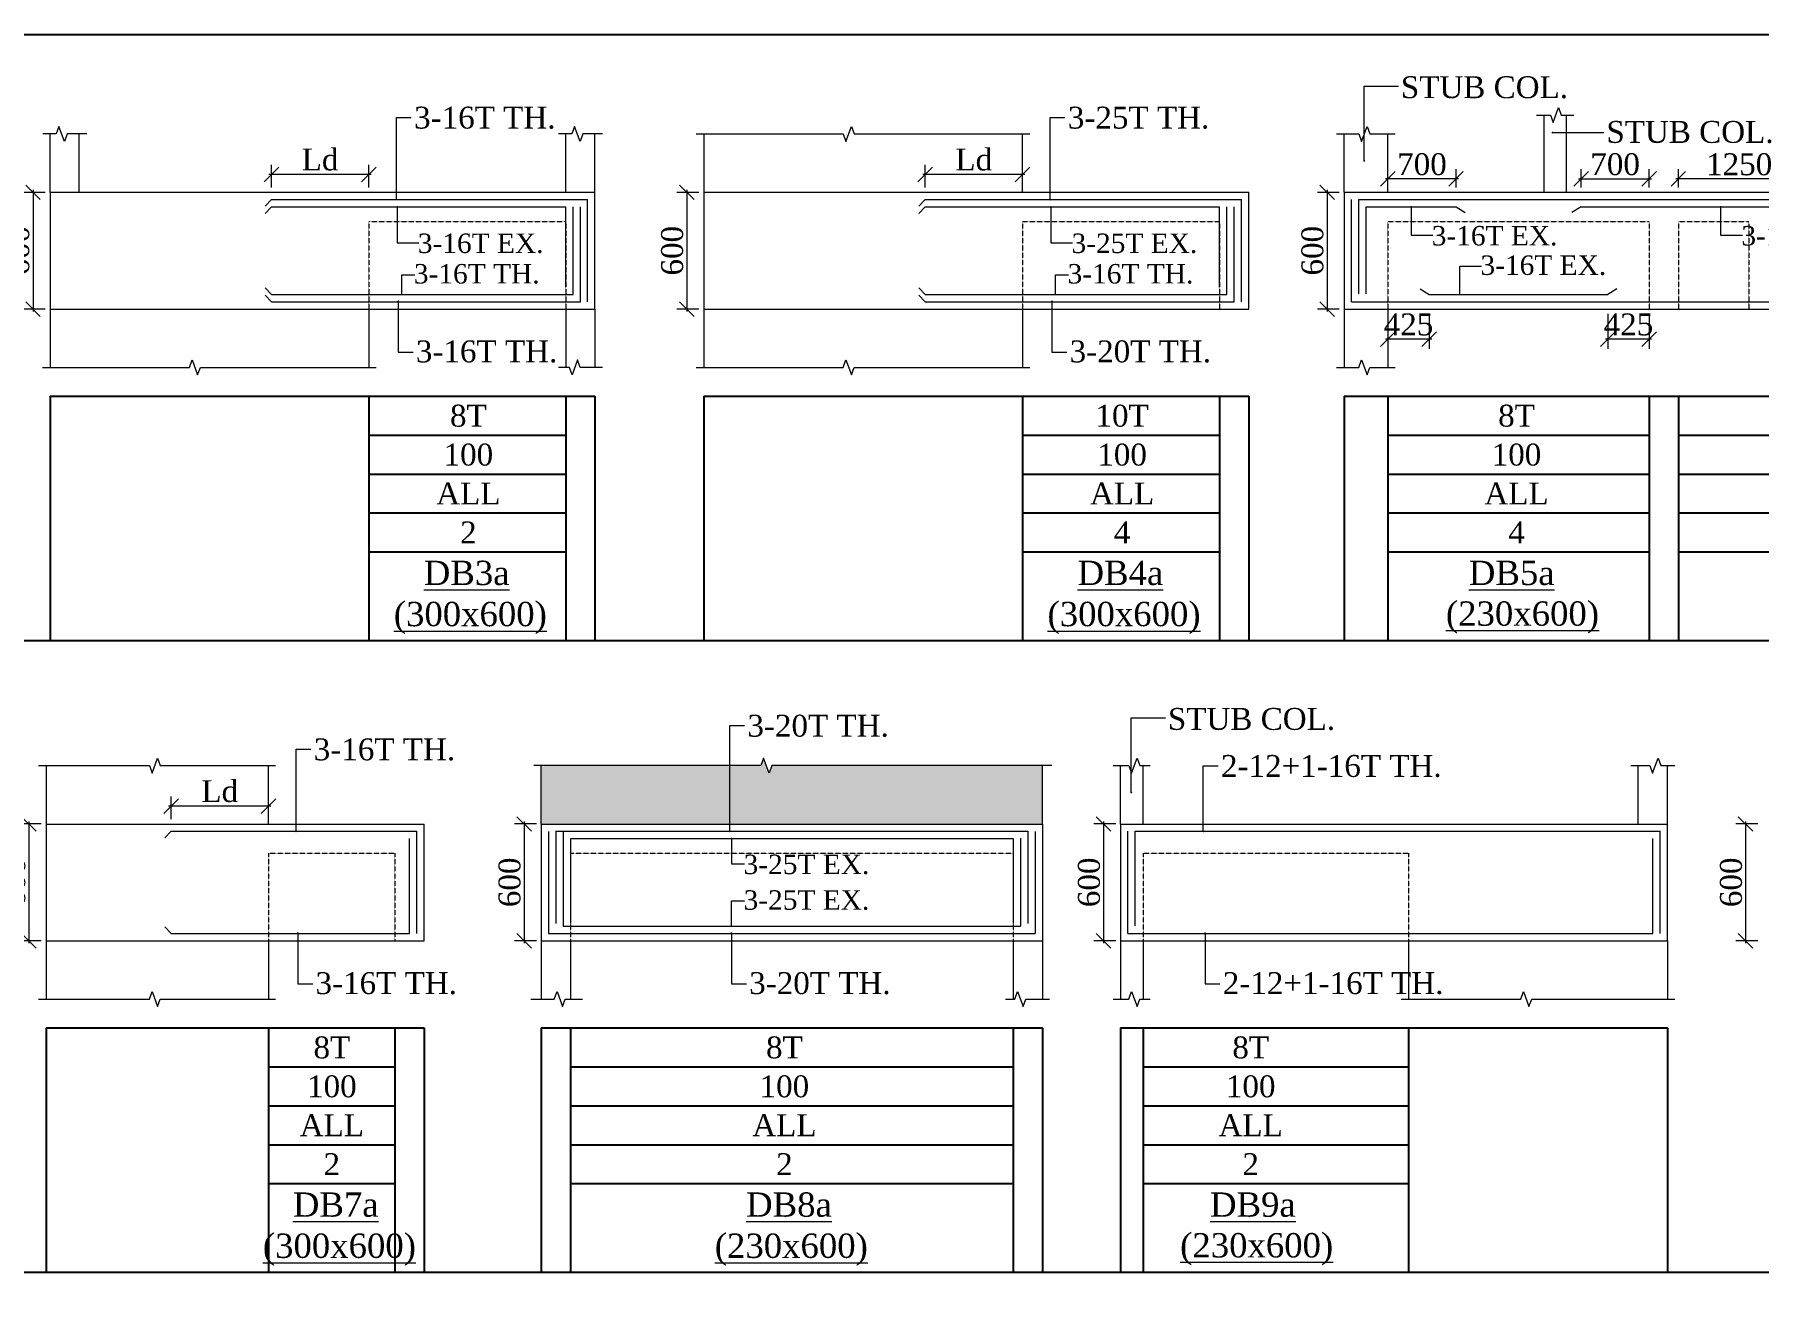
# Model space of a CAD drawing. Header units: millimetres. Extents: x 9787089 to 10042845, y -7706546 to -7623003.
# Drawn here: x 9929814 to 9947532, y -7672271 to -7659318 of the extents above; entities that cross this region are included whole.
import ezdxf
from ezdxf.enums import TextEntityAlignment as Align

# ---------------------------------------------------------------- set-up
doc = ezdxf.new("R2010")
doc.units = ezdxf.units.MM
doc.header["$LTSCALE"] = 10
doc.header["$PDMODE"] = 3
doc.linetypes.add('HIDDEN', pattern=[0.375, 0.25, -0.125])
doc.layers.add('S-COLUMN & WALL', color=7, linetype='Continuous', lineweight=18, true_color=0xfa321e)
for name, color, linetype, lineweight in [('S-CUT OUT LINE', 9, 'Continuous', 0), ('S-DIM L.S.', 7, 'Continuous', 0), ('S-HATCH', 8, 'Continuous', 0), ('S-L.S.SECTION', 5, 'Continuous', 0), ('S-L.S.SLAB LINE', 252, 'HIDDEN', 0), ('S-L.S.STEEL', 1, 'Continuous', 9), ('S-SECTION MARK', 7, 'Continuous', 0), ('S-TEXT', 7, 'Continuous', 0), ('S-TEXT L.S. BEAM NO.', 30, 'Continuous', 0), ('S-TEXT. L.S.', 7, 'Continuous', 0)]:
    doc.layers.add(name, color=color, linetype=linetype, lineweight=lineweight)
doc.layers.add('S-SHEET', color=250, linetype='Continuous')
doc.styles.add('135', font='arial.ttf', dxfattribs={"width": 0.8, "height": 135})
doc.styles.get("Standard").update_dxf_attribs({"font": 'arial.ttf'})
doc.styles.add('TEXT', font='times.ttf')
doc.dimstyles.new('75', dxfattribs={"dimtxt": 135, "dimasz": 90, "dimexe": 0.1, "dimexo": 0.03, "dimgap": 0.09, "dimtad": 1, "dimdec": 0, "dimzin": 0, "dimdsep": 46, "dimtxsty": '135', "dimblk": 'ARCHTICK', "dimcen": 0.09, "dimclrd": 256, "dimclre": 256, "dimclrt": 256, "dimadec": 0, "dimazin": 0, "dimtfac": 1, "dimtdec": 0, "dimtofl": 0, "dimtmove": 1, "dimatfit": 3, "dimldrblk": 'DOTSMALL', "dimfxl": 1, "dimtolj": 1, "dimtzin": 0, "dimlwd": -1, "dimlwe": -1, "dimarcsym": 0})
doc.dimstyles.new('SETU_1', dxfattribs={"dimtxt": 200, "dimasz": 150, "dimexe": 100, "dimexo": 50, "dimgap": 35, "dimtad": 1, "dimdec": 0, "dimzin": 0, "dimdsep": 46, "dimtxsty": 'Standard', "dimblk": 'OBLIQUE', "dimcen": 150, "dimdle": 25, "dimclrd": 256, "dimclre": 7, "dimclrt": 256, "dimadec": 0, "dimazin": 0, "dimtfac": 1, "dimtdec": 0, "dimtofl": 0, "dimtmove": 1, "dimatfit": 3, "dimfxl": 1, "dimtolj": 1, "dimtzin": 0, "dimlwd": -1, "dimlwe": 5, "dimarcsym": 1})

# ---------------------------------------------------------------- blocks, each defined once
blk = doc.blocks.new('_ArchTick')
at = {"color": 0, "linetype": 'ByBlock', "const_width": 0.15}
blk.add_lwpolyline([(-0.5, -0.5), (0.5, 0.5)], dxfattribs=at)
blk = doc.blocks.new('_Oblique')
at = {"color": 0, "linetype": 'ByBlock', "lineweight": -2}
blk.add_line((-0.5, -0.5), (0.5, 0.5), dxfattribs=at)
blk = doc.blocks.new('*D18')
at = {"layer": 'Defpoints', "color": 0, "transparency": 16777216}
for p in [(9929974, -7660941), (9929799, -7662141), (9929974, -7662141)]:
    blk.add_point(p, dxfattribs=at)
at = {"layer": 'S-DIM L.S.', "color": 7, "lineweight": 5, "transparency": 16777216}
for p, q in [((9929924, -7660941), (9929699, -7660941)), ((9929924, -7662141), (9929699, -7662141))]:
    blk.add_line(p, q, dxfattribs=at)
at = {"layer": 'S-DIM L.S.', "transparency": 16777216}
blk.add_line((9929799, -7660916), (9929799, -7662166), dxfattribs=at)
at = {"layer": 'S-DIM L.S.', "transparency": 16777216, "xscale": 150, "yscale": 150, "zscale": 150}
for p, rotation in [((9929799, -7660941), 90), ((9929799, -7662141), 270)]:
    blk.add_blockref('_Oblique', p, dxfattribs=dict(at, rotation=rotation))
at = {"layer": 'S-DIM L.S.', "transparency": 16777216, "insert": (9929649, -7661541), "char_height": 225, "attachment_point": 5, "rotation": 90, "style": 'TEXT'}
blk.add_mtext('\\A1;600', dxfattribs=at)
blk = doc.blocks.new('*D19')
at = {"layer": 'Defpoints', "color": 0, "transparency": 16777216}
for p in [(9932249, -7660757), (9932249, -7660941), (9933249, -7660941)]:
    blk.add_point(p, dxfattribs=at)
at = {"layer": 'S-DIM L.S.', "transparency": 16777216}
blk.add_line((9933274, -7660757), (9932224, -7660757), dxfattribs=at)
at = {"layer": 'S-DIM L.S.', "color": 7, "lineweight": 5, "transparency": 16777216}
for p, q in [((9932249, -7660891), (9932249, -7660657)), ((9933249, -7660891), (9933249, -7660657))]:
    blk.add_line(p, q, dxfattribs=at)
at = {"layer": 'S-DIM L.S.', "transparency": 16777216, "xscale": 150, "yscale": 150, "zscale": 150, "rotation": 180}
blk.add_blockref('_Oblique', (9932249, -7660757), dxfattribs=at)
at = {"layer": 'S-DIM L.S.', "transparency": 16777216, "xscale": 150, "yscale": 150, "zscale": 150}
blk.add_blockref('_Oblique', (9933249, -7660757), dxfattribs=at)
at = {"layer": 'S-DIM L.S.', "transparency": 16777216, "insert": (9932749, -7660605), "char_height": 225, "attachment_point": 5, "style": 'TEXT'}
blk.add_mtext('\\A1;Ld', dxfattribs=at)
blk = doc.blocks.new('*D20')
at = {"layer": 'Defpoints', "color": 0, "transparency": 16777216}
for p in [(9936692, -7660941), (9936517, -7662141), (9936692, -7662141)]:
    blk.add_point(p, dxfattribs=at)
at = {"layer": 'S-DIM L.S.', "color": 7, "lineweight": 5, "transparency": 16777216}
for p, q in [((9936642, -7660941), (9936417, -7660941)), ((9936642, -7662141), (9936417, -7662141))]:
    blk.add_line(p, q, dxfattribs=at)
at = {"layer": 'S-DIM L.S.', "transparency": 16777216}
blk.add_line((9936517, -7660916), (9936517, -7662166), dxfattribs=at)
at = {"layer": 'S-DIM L.S.', "transparency": 16777216, "xscale": 150, "yscale": 150, "zscale": 150}
for p, rotation in [((9936517, -7660941), 90), ((9936517, -7662141), 270)]:
    blk.add_blockref('_Oblique', p, dxfattribs=dict(at, rotation=rotation))
at = {"layer": 'S-DIM L.S.', "transparency": 16777216, "insert": (9936368, -7661541), "char_height": 225, "attachment_point": 5, "rotation": 90, "style": 'TEXT'}
blk.add_mtext('\\A1;600', dxfattribs=at)
blk = doc.blocks.new('*D21')
at = {"layer": 'Defpoints', "color": 0, "transparency": 16777216}
for p in [(9938967, -7660757), (9938967, -7660941), (9939967, -7660941)]:
    blk.add_point(p, dxfattribs=at)
at = {"layer": 'S-DIM L.S.', "transparency": 16777216}
blk.add_line((9939992, -7660757), (9938942, -7660757), dxfattribs=at)
at = {"layer": 'S-DIM L.S.', "color": 7, "lineweight": 5, "transparency": 16777216}
for p, q in [((9938967, -7660891), (9938967, -7660657)), ((9939967, -7660891), (9939967, -7660657))]:
    blk.add_line(p, q, dxfattribs=at)
at = {"layer": 'S-DIM L.S.', "transparency": 16777216, "xscale": 150, "yscale": 150, "zscale": 150, "rotation": 180}
blk.add_blockref('_Oblique', (9938967, -7660757), dxfattribs=at)
at = {"layer": 'S-DIM L.S.', "transparency": 16777216, "xscale": 150, "yscale": 150, "zscale": 150}
blk.add_blockref('_Oblique', (9939967, -7660757), dxfattribs=at)
at = {"layer": 'S-DIM L.S.', "transparency": 16777216, "insert": (9939467, -7660605), "char_height": 225, "attachment_point": 5, "style": 'TEXT'}
blk.add_mtext('\\A1;Ld', dxfattribs=at)
blk = doc.blocks.new('*D22')
at = {"layer": 'Defpoints', "color": 0, "transparency": 16777216}
for p in [(9943273, -7660941), (9943098, -7662141), (9943273, -7662141)]:
    blk.add_point(p, dxfattribs=at)
at = {"layer": 'S-DIM L.S.', "color": 7, "lineweight": 5, "transparency": 16777216}
for p, q in [((9943223, -7660941), (9942998, -7660941)), ((9943223, -7662141), (9942998, -7662141))]:
    blk.add_line(p, q, dxfattribs=at)
at = {"layer": 'S-DIM L.S.', "transparency": 16777216}
blk.add_line((9943098, -7660916), (9943098, -7662166), dxfattribs=at)
at = {"layer": 'S-DIM L.S.', "transparency": 16777216, "xscale": 150, "yscale": 150, "zscale": 150}
for p, rotation in [((9943098, -7660941), 90), ((9943098, -7662141), 270)]:
    blk.add_blockref('_Oblique', p, dxfattribs=dict(at, rotation=rotation))
at = {"layer": 'S-DIM L.S.', "transparency": 16777216, "insert": (9942948, -7661541), "char_height": 225, "attachment_point": 5, "rotation": 90, "style": 'TEXT'}
blk.add_mtext('\\A1;600', dxfattribs=at)
blk = doc.blocks.new('*D24')
at = {"layer": 'Defpoints', "color": 0, "transparency": 16777216}
for p in [(9929933, -7667434), (9929757, -7668634), (9929933, -7668634)]:
    blk.add_point(p, dxfattribs=at)
at = {"layer": 'S-DIM L.S.', "color": 7, "lineweight": 5, "transparency": 16777216}
for p, q in [((9929883, -7667434), (9929657, -7667434)), ((9929883, -7668634), (9929657, -7668634))]:
    blk.add_line(p, q, dxfattribs=at)
at = {"layer": 'S-DIM L.S.', "transparency": 16777216}
blk.add_line((9929757, -7667409), (9929757, -7668659), dxfattribs=at)
at = {"layer": 'S-DIM L.S.', "transparency": 16777216, "xscale": 150, "yscale": 150, "zscale": 150}
for p, rotation in [((9929757, -7667434), 90), ((9929757, -7668634), 270)]:
    blk.add_blockref('_Oblique', p, dxfattribs=dict(at, rotation=rotation))
at = {"layer": 'S-DIM L.S.', "transparency": 16777216, "insert": (9929608, -7668034), "char_height": 225, "attachment_point": 5, "rotation": 90, "style": 'TEXT'}
blk.add_mtext('\\A1;600', dxfattribs=at)
blk = doc.blocks.new('*D25')
at = {"layer": 'Defpoints', "color": 0, "transparency": 16777216}
for p in [(9931218, -7667251), (9931218, -7667434), (9932218, -7667434)]:
    blk.add_point(p, dxfattribs=at)
at = {"layer": 'S-DIM L.S.', "color": 7, "lineweight": 5, "transparency": 16777216}
for p, q in [((9931218, -7667384), (9931218, -7667151)), ((9932218, -7667384), (9932218, -7667151))]:
    blk.add_line(p, q, dxfattribs=at)
at = {"layer": 'S-DIM L.S.', "transparency": 16777216}
blk.add_line((9932243, -7667251), (9931193, -7667251), dxfattribs=at)
at = {"layer": 'S-DIM L.S.', "transparency": 16777216, "xscale": 150, "yscale": 150, "zscale": 150, "rotation": 180}
blk.add_blockref('_Oblique', (9931218, -7667251), dxfattribs=at)
at = {"layer": 'S-DIM L.S.', "transparency": 16777216, "xscale": 150, "yscale": 150, "zscale": 150}
blk.add_blockref('_Oblique', (9932218, -7667251), dxfattribs=at)
at = {"layer": 'S-DIM L.S.', "transparency": 16777216, "insert": (9931718, -7667098), "char_height": 225, "attachment_point": 5, "style": 'TEXT'}
blk.add_mtext('\\A1;Ld', dxfattribs=at)
blk = doc.blocks.new('*D26')
at = {"layer": 'Defpoints', "color": 0, "transparency": 16777216}
for p in [(9935022, -7667434), (9934847, -7668634), (9935022, -7668634)]:
    blk.add_point(p, dxfattribs=at)
at = {"layer": 'S-DIM L.S.', "color": 7, "lineweight": 5, "transparency": 16777216}
for p, q in [((9934972, -7667434), (9934747, -7667434)), ((9934972, -7668634), (9934747, -7668634))]:
    blk.add_line(p, q, dxfattribs=at)
at = {"layer": 'S-DIM L.S.', "transparency": 16777216}
blk.add_line((9934847, -7667409), (9934847, -7668659), dxfattribs=at)
at = {"layer": 'S-DIM L.S.', "transparency": 16777216, "xscale": 150, "yscale": 150, "zscale": 150}
for p, rotation in [((9934847, -7667434), 90), ((9934847, -7668634), 270)]:
    blk.add_blockref('_Oblique', p, dxfattribs=dict(at, rotation=rotation))
at = {"layer": 'S-DIM L.S.', "transparency": 16777216, "insert": (9934697, -7668034), "char_height": 225, "attachment_point": 5, "rotation": 90, "style": 'TEXT'}
blk.add_mtext('\\A1;600', dxfattribs=at)
blk = doc.blocks.new('*D27')
at = {"layer": 'Defpoints', "color": 0, "transparency": 16777216}
for p in [(9940976, -7667434), (9940801, -7668634), (9940976, -7668634)]:
    blk.add_point(p, dxfattribs=at)
at = {"layer": 'S-DIM L.S.', "color": 7, "lineweight": 5, "transparency": 16777216}
for p, q in [((9940926, -7667434), (9940701, -7667434)), ((9940926, -7668634), (9940701, -7668634))]:
    blk.add_line(p, q, dxfattribs=at)
at = {"layer": 'S-DIM L.S.', "transparency": 16777216}
blk.add_line((9940801, -7667409), (9940801, -7668659), dxfattribs=at)
at = {"layer": 'S-DIM L.S.', "transparency": 16777216, "xscale": 150, "yscale": 150, "zscale": 150}
for p, rotation in [((9940801, -7667434), 90), ((9940801, -7668634), 270)]:
    blk.add_blockref('_Oblique', p, dxfattribs=dict(at, rotation=rotation))
at = {"layer": 'S-DIM L.S.', "transparency": 16777216, "insert": (9940652, -7668034), "char_height": 225, "attachment_point": 5, "rotation": 90, "style": 'TEXT'}
blk.add_mtext('\\A1;600', dxfattribs=at)
blk = doc.blocks.new('*D28')
at = {"layer": 'Defpoints', "color": 0, "transparency": 16777216}
for p in [(9947574, -7667434), (9947399, -7668634), (9947574, -7668634)]:
    blk.add_point(p, dxfattribs=at)
at = {"layer": 'S-DIM L.S.', "color": 7, "lineweight": 5, "transparency": 16777216}
for p, q in [((9947524, -7667434), (9947299, -7667434)), ((9947524, -7668634), (9947299, -7668634))]:
    blk.add_line(p, q, dxfattribs=at)
at = {"layer": 'S-DIM L.S.', "transparency": 16777216}
blk.add_line((9947399, -7667409), (9947399, -7668659), dxfattribs=at)
at = {"layer": 'S-DIM L.S.', "transparency": 16777216, "xscale": 150, "yscale": 150, "zscale": 150}
for p, rotation in [((9947399, -7667434), 90), ((9947399, -7668634), 270)]:
    blk.add_blockref('_Oblique', p, dxfattribs=dict(at, rotation=rotation))
at = {"layer": 'S-DIM L.S.', "transparency": 16777216, "insert": (9947250, -7668034), "char_height": 225, "attachment_point": 5, "rotation": 90, "style": 'TEXT'}
blk.add_mtext('\\A1;600', dxfattribs=at)
blk = doc.blocks.new('*D51')
at = {"layer": 'Defpoints', "color": 0, "transparency": 16777216}
for p in [(9946708, -7660803), (9946708, -7660941, 0), (9947958, -7660941, 0)]:
    blk.add_point(p, dxfattribs=at)
at = {"layer": 'S-DIM L.S.', "color": 7, "lineweight": 5, "transparency": 16777216}
for p, q in [((9946708, -7660891), (9946708, -7660703)), ((9947958, -7660891), (9947958, -7660703))]:
    blk.add_line(p, q, dxfattribs=at)
at = {"layer": 'S-DIM L.S.', "transparency": 16777216}
blk.add_line((9947983, -7660803), (9946683, -7660803), dxfattribs=at)
at = {"layer": 'S-DIM L.S.', "transparency": 16777216, "xscale": 150, "yscale": 150, "zscale": 150, "rotation": 180}
blk.add_blockref('_Oblique', (9946708, -7660803), dxfattribs=at)
at = {"layer": 'S-DIM L.S.', "transparency": 16777216, "xscale": 150, "yscale": 150, "zscale": 150}
blk.add_blockref('_Oblique', (9947958, -7660803), dxfattribs=at)
at = {"layer": 'S-DIM L.S.', "transparency": 16777216, "insert": (9947333, -7660654), "char_height": 225, "attachment_point": 5, "style": 'TEXT'}
blk.add_mtext('\\A1;1250', dxfattribs=at)
blk = doc.blocks.new('*D52')
at = {"layer": 'Defpoints', "color": 0, "transparency": 16777216}
for p in [(9945708, -7660941, 0), (9946408, -7660803), (9946408, -7660941, 0)]:
    blk.add_point(p, dxfattribs=at)
at = {"layer": 'S-DIM L.S.', "color": 7, "lineweight": 5, "transparency": 16777216}
for p, q in [((9945708, -7660891), (9945708, -7660703)), ((9946408, -7660891), (9946408, -7660703))]:
    blk.add_line(p, q, dxfattribs=at)
at = {"layer": 'S-DIM L.S.', "transparency": 16777216}
blk.add_line((9945683, -7660803), (9946433, -7660803), dxfattribs=at)
at = {"layer": 'S-DIM L.S.', "transparency": 16777216, "xscale": 150, "yscale": 150, "zscale": 150, "rotation": 180}
blk.add_blockref('_Oblique', (9945708, -7660803), dxfattribs=at)
at = {"layer": 'S-DIM L.S.', "transparency": 16777216, "xscale": 150, "yscale": 150, "zscale": 150}
blk.add_blockref('_Oblique', (9946408, -7660803), dxfattribs=at)
at = {"layer": 'S-DIM L.S.', "transparency": 16777216, "insert": (9946058, -7660653), "char_height": 225, "attachment_point": 5, "style": 'TEXT'}
blk.add_mtext('\\A1;700', dxfattribs=at)
blk = doc.blocks.new('*D53')
at = {"layer": 'Defpoints', "color": 0, "transparency": 16777216}
for p in [(9943723, -7660803), (9943723, -7660941, 0), (9944423, -7660941, 0)]:
    blk.add_point(p, dxfattribs=at)
at = {"layer": 'S-DIM L.S.', "color": 7, "lineweight": 5, "transparency": 16777216}
for p, q in [((9943723, -7660891), (9943723, -7660703)), ((9944423, -7660891), (9944423, -7660703))]:
    blk.add_line(p, q, dxfattribs=at)
at = {"layer": 'S-DIM L.S.', "transparency": 16777216}
blk.add_line((9944448, -7660803), (9943698, -7660803), dxfattribs=at)
at = {"layer": 'S-DIM L.S.', "transparency": 16777216, "xscale": 150, "yscale": 150, "zscale": 150, "rotation": 180}
blk.add_blockref('_Oblique', (9943723, -7660803), dxfattribs=at)
at = {"layer": 'S-DIM L.S.', "transparency": 16777216, "xscale": 150, "yscale": 150, "zscale": 150}
blk.add_blockref('_Oblique', (9944423, -7660803), dxfattribs=at)
at = {"layer": 'S-DIM L.S.', "transparency": 16777216, "insert": (9944073, -7660653), "char_height": 225, "attachment_point": 5, "style": 'TEXT'}
blk.add_mtext('\\A1;700', dxfattribs=at)
blk = doc.blocks.new('*D57')
at = {"layer": 'Defpoints', "color": 0, "transparency": 16777216}
for p in [(9945983, -7662141), (9946408, -7662141), (9945983, -7662449)]:
    blk.add_point(p, dxfattribs=at)
at = {"layer": 'S-DIM L.S.', "color": 7, "lineweight": 5, "transparency": 16777216}
for p, q in [((9945983, -7662191), (9945983, -7662549)), ((9946408, -7662191), (9946408, -7662549))]:
    blk.add_line(p, q, dxfattribs=at)
at = {"layer": 'S-DIM L.S.', "transparency": 16777216}
blk.add_line((9946433, -7662449), (9945958, -7662449), dxfattribs=at)
at = {"layer": 'S-DIM L.S.', "transparency": 16777216, "xscale": 150, "yscale": 150, "zscale": 150, "rotation": 180}
blk.add_blockref('_Oblique', (9945983, -7662449), dxfattribs=at)
at = {"layer": 'S-DIM L.S.', "transparency": 16777216, "xscale": 150, "yscale": 150, "zscale": 150}
blk.add_blockref('_Oblique', (9946408, -7662449), dxfattribs=at)
at = {"layer": 'S-DIM L.S.', "transparency": 16777216, "insert": (9946195, -7662300), "char_height": 225, "attachment_point": 5, "style": 'TEXT'}
blk.add_mtext('\\A1;425', dxfattribs=at)
blk = doc.blocks.new('*D58')
at = {"layer": 'Defpoints', "color": 0, "transparency": 16777216}
for p in [(9943723, -7662141), (9944148, -7662141), (9943723, -7662449)]:
    blk.add_point(p, dxfattribs=at)
at = {"layer": 'S-DIM L.S.', "color": 7, "lineweight": 5, "transparency": 16777216}
for p, q in [((9943723, -7662191), (9943723, -7662549)), ((9944148, -7662191), (9944148, -7662549))]:
    blk.add_line(p, q, dxfattribs=at)
at = {"layer": 'S-DIM L.S.', "transparency": 16777216}
blk.add_line((9944173, -7662449), (9943698, -7662449), dxfattribs=at)
at = {"layer": 'S-DIM L.S.', "transparency": 16777216, "xscale": 150, "yscale": 150, "zscale": 150, "rotation": 180}
blk.add_blockref('_Oblique', (9943723, -7662449), dxfattribs=at)
at = {"layer": 'S-DIM L.S.', "transparency": 16777216, "xscale": 150, "yscale": 150, "zscale": 150}
blk.add_blockref('_Oblique', (9944148, -7662449), dxfattribs=at)
at = {"layer": 'S-DIM L.S.', "transparency": 16777216, "insert": (9943935, -7662300), "char_height": 225, "attachment_point": 5, "style": 'TEXT'}
blk.add_mtext('\\A1;425', dxfattribs=at)

msp = doc.modelspace()

# ---------------------------------------------------------------- hatches: boundary and pattern name
at = {"layer": 'S-HATCH'}
h = msp.add_hatch(dxfattribs=at)
h.set_pattern_fill('AR-CONC', color=256)
h.set_pattern_definition([(50, (-143203.2, -45286.25), (182.184669, -15.9390855), [19.05, -209.55]), (355, (-143203.2, -45286.25), (-35.2434214, 191.0568452), [15.24, -167.6405842]), (100.4514447, (-143188.01, -45287.57), (146.941247, 175.117752), [16.1900088, -178.0902446]), (46.1842, (-143203.2, -45235.45), (271.079041, -42.042328), [28.575, -314.325]), (96.6355576, (-143180.6, -45238.95), (237.404134, 247.4261246), [24.285023, -267.135608]), (351.1841512, (-143203.2, -45235.45), (237.404134, 247.4261246), [22.859967, -251.459732]), (21, (-143177.8, -45248.15), (151.6143913, -102.2651982), [19.05, -209.55]), (326, (-143177.8, -45248.15), (61.8020283, 184.187966), [15.24, -167.64]), (71.451445, (-143165.16, -45256.67), (213.4164193, 81.922769), [16.1900088, -178.0899376]), (37.5, (-143203.195, -45286.246), (3.08860325, 84.55503887), [0, -165.608, 0, -170.18, 0, -168.275]), (7.5, (-143203.195, -45286.25), (66.8196625, 100.1805748), [0, -97.028, 0, -161.798, 0, -64.135]), (327.5, (-143259.84, -45286.246), (135.59059517, -5.728744), [0, -63.5, 0, -198.12, 0, -262.89]), (317.5, (-143285.24, -45286.25), (148.1291814, 25.426491), [0, -82.55, 0, -131.572, 0, -186.69])])
h.paths.add_polyline_path([(9940171.8, -7666834.4), (9937391.4, -7666834.4), (9937363.4, -7666911.2), (9937307.5, -7666757.5), (9937279.5, -7666834.4), (9935021.8, -7666834.4), (9935021.8, -7667434.4), (9940171.8, -7667434.4)])

# ---------------------------------------------------------------- linework, layer by layer
at = {"layer": 'S-COLUMN & WALL', "color": 230, "ltscale": 0.1, "true_color": 0xff148a}
for p, q in [((9945328, -7660940.5), (9945328, -7660146.5)), ((9945557.9, -7660940.5), (9945557.9, -7660146.5))]:
    msp.add_line(p, q, dxfattribs=at)
at = {"layer": 'S-COLUMN & WALL', "ltscale": 0.1}
for p, q in [((9943272.9, -7660940.5), (9943272.9, -7660340.5)), ((9943722.9, -7660940.5, 0), (9943722.9, -7660340.5, 0)), ((9943272.9, -7662140.5), (9943272.9, -7662740.5)), ((9943722.9, -7662140.5, 0), (9943722.9, -7662740.5, 0)), ((9940976.2, -7667434.4, 0), (9940976.2, -7666834.4, 0)), ((9941206.3, -7667434.4, 0), (9941206.3, -7666834.4, 0)), ((9940976.2, -7668634.4, 0), (9940976.2, -7669234.4, 0)), ((9941206.3, -7668634.4, 0), (9941206.3, -7669234.4, 0))]:
    msp.add_line(p, q, dxfattribs=at)
at = {"layer": 'S-COLUMN & WALL', "color": 230, "ltscale": 0.1, "true_color": 0xff148a, "elevation": 0}
msp.add_lwpolyline([(9945249.7, -7660146.5), (9945392.4, -7660146.5), (9945420.4, -7660223.3), (9945476.4, -7660069.6), (9945504.3, -7660146.5), (9945632.9, -7660146.5)], dxfattribs=at)
at = {"layer": 'S-COLUMN & WALL', "ltscale": 0.1, "elevation": 0}
for points in [[(9943194.6, -7660340.5), (9943424.5, -7660340.5), (9943452.5, -7660417.4), (9943508.4, -7660263.7), (9943536.4, -7660340.5), (9943797.9, -7660340.5)], [(9943194.6, -7662740.5), (9943424.5, -7662740.5), (9943452.5, -7662663.7), (9943508.4, -7662817.4), (9943536.4, -7662740.5), (9943797.9, -7662740.5)], [(9940897.9, -7666834.4), (9941061.4, -7666834.4), (9941089.4, -7666911.2), (9941145.3, -7666757.5), (9941173.3, -7666834.4), (9941281.3, -7666834.4)], [(9940897.9, -7669234.4), (9941061.4, -7669234.4), (9941089.4, -7669157.5), (9941145.3, -7669311.2), (9941173.3, -7669234.4), (9941281.3, -7669234.4)]]:
    msp.add_lwpolyline(points, dxfattribs=at)
at = {"layer": 'S-CUT OUT LINE', "color": 5, "elevation": 0}
for points in [[(9930352.1, -7660340.5), (9930149, -7660340.5), (9930121.1, -7660417.4), (9930065.1, -7660263.7), (9930037.2, -7660340.5), (9929898.8, -7660340.5)], [(9935652.1, -7660340.5), (9935449, -7660340.5), (9935421.1, -7660417.4), (9935365.1, -7660263.7), (9935337.2, -7660340.5), (9935198.8, -7660340.5)], [(9936613.9, -7660340.5), (9938125, -7660340.5), (9938153, -7660417.4), (9938209, -7660263.7), (9938236.9, -7660340.5), (9940042.2, -7660340.5)], [(9929895.6, -7662740.5), (9931406.7, -7662740.5), (9931434.7, -7662663.7), (9931490.6, -7662817.4), (9931518.6, -7662740.5), (9933323.8, -7662740.5)], [(9935652.1, -7662740.5), (9935423.5, -7662740.5), (9935395.5, -7662663.7), (9935339.6, -7662817.4), (9935311.6, -7662740.5), (9935198.8, -7662740.5)], [(9936613.9, -7662740.5), (9938125, -7662740.5), (9938153, -7662663.7), (9938209, -7662817.4), (9938236.9, -7662740.5), (9940042.2, -7662740.5)], [(9929854.3, -7666834.4), (9930995.2, -7666834.4), (9931023.2, -7666911.2), (9931079.1, -7666757.5), (9931107.1, -7666834.4), (9932292.5, -7666834.4)], [(9940270, -7666834.4), (9937391.4, -7666834.4), (9937363.4, -7666911.2), (9937307.5, -7666757.5), (9937279.5, -7666834.4), (9934946.8, -7666834.4)], [(9946217.9, -7666834.4), (9946415.7, -7666834.4), (9946443.7, -7666911.2), (9946499.6, -7666757.5), (9946527.6, -7666834.4), (9946671.2, -7666834.4)], [(9929854.3, -7669234.4), (9930995.2, -7669234.4), (9931023.2, -7669157.5), (9931079.1, -7669311.2), (9931107.1, -7669234.4), (9932292.5, -7669234.4)], [(9934914.7, -7669234.4), (9935156.3, -7669234.4), (9935184.3, -7669157.5), (9935240.2, -7669311.2), (9935268.2, -7669234.4), (9935445.8, -7669234.4)], [(9939793.5, -7669234.4), (9939889.7, -7669234.4), (9939917.7, -7669157.5), (9939973.6, -7669311.2), (9940001.6, -7669234.4), (9940246.8, -7669234.4)], [(9943857.9, -7669234.4), (9945088.9, -7669234.4), (9945116.9, -7669157.5), (9945172.8, -7669311.2), (9945200.8, -7669234.4), (9946671.2, -7669234.4)]]:
    msp.add_lwpolyline(points, dxfattribs=at)
at = {"layer": 'S-L.S.SECTION'}
for p, q in [((9929973.8, -7660940.5), (9929973.8, -7660340.5)), ((9930273.8, -7660940.5, 0), (9930273.8, -7660340.5, 0)), ((9935273.8, -7660940.5), (9935273.8, -7660340.5)), ((9935573.8, -7660940.5, 0), (9935573.8, -7660340.5, 0)), ((9936692.2, -7660340.5), (9936692.2, -7662740.5)), ((9939967.2, -7660940.5), (9939967.2, -7660340.5)), ((9929973.8, -7660940.5), (9935573.8, -7660940.5, 0)), ((9929973.8, -7660940.5), (9929973.8, -7662740.5)), ((9935573.8, -7662140.5, 0), (9935573.8, -7660940.5, 0)), ((9936692.2, -7660940.5), (9942292.2, -7660940.5, 0)), ((9942292.2, -7662140.5, 0), (9942292.2, -7660940.5, 0)), ((9943272.9, -7660940.5), (9955592.9, -7660940.5, 0)), ((9943272.9, -7660940.5), (9943272.9, -7662140.5)), ((9929973.8, -7662140.5), (9935573.8, -7662140.5, 0)), ((9933248.8, -7662140.5), (9933248.8, -7662740.5)), ((9935273.8, -7662140.5), (9935273.8, -7662740.5)), ((9935573.8, -7662140.5, 0), (9935573.8, -7662740.5, 0)), ((9936692.2, -7662140.5), (9942292.2, -7662140.5, 0)), ((9939967.2, -7662140.5), (9939967.2, -7662740.5)), ((9943272.9, -7662140.5, 0), (9955592.9, -7662140.5, 0)), ((9929932.5, -7666834.4), (9929932.5, -7669234.4)), ((9932217.5, -7667434.4), (9932217.5, -7666834.4)), ((9935021.8, -7667434.4), (9935021.8, -7666834.4)), ((9940171.8, -7667434.4, 0), (9940171.8, -7666834.4, 0)), ((9946296.2, -7667434.4), (9946296.2, -7666834.4)), ((9946596.2, -7667434.4, 0), (9946596.2, -7666834.4, 0)), ((9929932.5, -7667434.4), (9933817.5, -7667434.4, 0)), ((9933817.5, -7668634.4, 0), (9933817.5, -7667434.4, 0)), ((9935021.8, -7667434.4), (9940171.8, -7667434.4, 0)), ((9935021.8, -7667434.4), (9935021.8, -7668634.4)), ((9940171.8, -7667434.4, 0), (9940171.8, -7668634.4, 0)), ((9940976.2, -7667434.4), (9946596.2, -7667434.4, 0)), ((9940976.3, -7667434.4), (9940976.3, -7668634.4)), ((9946596.2, -7668634.4, 0), (9946596.2, -7667434.4, 0)), ((9929932.5, -7668634.4), (9933817.5, -7668634.4, 0)), ((9932217.5, -7668634.4), (9932217.5, -7669234.4)), ((9935021.8, -7668634.4), (9940171.8, -7668634.4, 0)), ((9935021.8, -7668634.4), (9935021.8, -7669234.4)), ((9935321.8, -7668634.4, 0), (9935321.8, -7669234.4, 0)), ((9939871.8, -7668634.4), (9939871.8, -7669234.4)), ((9940171.8, -7668634.4, 0), (9940171.8, -7669234.4, 0)), ((9940976.2, -7668634.4, 0), (9946596.2, -7668634.4, 0)), ((9943936.2, -7668634.4), (9943936.2, -7669234.4)), ((9946596.2, -7668634.4, 0), (9946596.2, -7669234.4, 0))]:
    msp.add_line(p, q, dxfattribs=at)
at = {"layer": 'S-L.S.SLAB LINE', "ltscale": 0.3}
for p, q in [((9933248.9, -7661240.5), (9933248.9, -7662140.5)), ((9933248.9, -7661240.5), (9935273.8, -7661240.5)), ((9935273.8, -7661240.5), (9935273.8, -7662140.5)), ((9939967.2, -7661240.5), (9939967.2, -7662140.5)), ((9939967.2, -7661240.5), (9941992.2, -7661240.5)), ((9941992.2, -7661240.5), (9941992.2, -7662140.5)), ((9943272.9, -7661240.5), (9943272.9, -7661240.5)), ((9943722.9, -7661240.5, 0), (9946407.9, -7661240.5, 0)), ((9943722.9, -7661240.5, 0), (9943722.9, -7662140.5, 0)), ((9946407.9, -7661240.5), (9946407.9, -7662140.5)), ((9946707.9, -7661240.5), (9946707.9, -7662140.5)), ((9946707.9, -7661240.5, 0), (9947432.9, -7661240.5, 0)), ((9947432.9, -7661240.5), (9947432.9, -7662140.5)), ((9932217.6, -7667734.4), (9932217.6, -7668634.4)), ((9932217.6, -7667734.4), (9933517.5, -7667734.4)), ((9933517.5, -7667734.4), (9933517.5, -7668634.4)), ((9935321.8, -7667734.4, 0), (9939871.8, -7667734.4, 0)), ((9935321.8, -7667734.4, 0), (9935321.8, -7668634.4, 0)), ((9939871.8, -7667734.4), (9939871.8, -7668634.4)), ((9940976.2, -7667734.4), (9940976.3, -7667734.4)), ((9941206.3, -7667734.4, 0), (9943936.2, -7667734.4, 0)), ((9941206.3, -7667734.4, 0), (9941206.3, -7668634.4, 0)), ((9943936.2, -7667734.4, 0), (9943936.2, -7668634.4, 0))]:
    msp.add_line(p, q, dxfattribs=at)
at = {"layer": 'S-L.S.STEEL'}
for p, q in [((9932248.8, -7661015.5), (9932185.6, -7661082.4)), ((9932248.8, -7661090.5), (9932185.6, -7661157.4)), ((9932248.8, -7661015.5), (9935498.8, -7661015.5, 0)), ((9932248.8, -7661090.5), (9935273.8, -7661090.5, 0)), ((9935273.8, -7661915.5, 0), (9935273.8, -7661090.5, 0)), ((9935348.8, -7661990.5, 0), (9935348.8, -7661090.5, 0)), ((9935423.8, -7662065.5, 0), (9935423.8, -7661090.5, 0)), ((9935498.8, -7662065.5, 0), (9935498.8, -7661015.5, 0)), ((9938967.2, -7661015.5), (9938904, -7661082.4)), ((9938967.2, -7661090.5), (9938904, -7661157.4)), ((9938967.2, -7661015.5), (9942217.2, -7661015.5, 0)), ((9938967.2, -7661090.5), (9941992.2, -7661090.5, 0)), ((9941992.2, -7661915.5, 0), (9941992.2, -7661090.5, 0)), ((9942067.2, -7661990.5, 0), (9942067.2, -7661090.5, 0)), ((9942142.2, -7662065.5, 0), (9942142.2, -7661090.5, 0)), ((9942217.2, -7662065.5, 0), (9942217.2, -7661015.5, 0)), ((9943347.9, -7662065.5), (9943347.9, -7661015.5)), ((9943422.9, -7661015.5), (9955517.9, -7661015.5, 0)), ((9943422.9, -7661985.9), (9943422.9, -7661015.5)), ((9943497.9, -7661090.5, 0), (9944422.9, -7661090.5, 0)), ((9943497.9, -7661985.9), (9943497.9, -7661090.5)), ((9944422.9, -7661090.5, 0), (9944516.4, -7661147.7)), ((9945708, -7661090.5, 0), (9945614.5, -7661147.7)), ((9945708, -7661090.5, 0), (9947957.9, -7661090.5, 0)), ((9932248.8, -7661990.5), (9932185.6, -7661923.7)), ((9932248.8, -7662065.5), (9932185.6, -7661998.7)), ((9932248.8, -7661990.5), (9935348.8, -7661990.5, 0)), ((9938967.2, -7661990.5), (9938904, -7661923.7)), ((9938967.2, -7662065.5), (9938904, -7661998.7)), ((9938967.2, -7661990.5), (9942067.2, -7661990.5, 0)), ((9944054.4, -7661933.3, 0), (9944147.9, -7661990.5, 0)), ((9944147.9, -7661990.5, 0), (9945982.9, -7661990.5, 0)), ((9946076.4, -7661933.3, 0), (9945982.9, -7661990.5, 0)), ((9932248.8, -7662065.5), (9935423.8, -7662065.5, 0)), ((9938967.2, -7662065.5), (9942142.2, -7662065.5, 0)), ((9943347.9, -7662065.5), (9955442.9, -7662065.5, 0)), ((9931217.5, -7667509.4), (9931154.3, -7667576.2)), ((9931217.5, -7667509.4), (9933742.5, -7667509.4, 0)), ((9933742.5, -7668559.4, 0), (9933742.5, -7667509.4, 0)), ((9935096.8, -7667510.8), (9935096.8, -7668559.4)), ((9935171.8, -7667509.4), (9935171.8, -7668458.2)), ((9935246.8, -7667509.4), (9935246.8, -7668484.4)), ((9940021.8, -7667509.4, 0), (9940021.8, -7668458.2, 0)), ((9940096.8, -7667510.8, 0), (9940096.8, -7668559.4, 0)), ((9941051.2, -7668559.4), (9941051.2, -7667509.4)), ((9941126.2, -7667509.4), (9946521.2, -7667509.4, 0)), ((9941126.2, -7668479.7), (9941126.2, -7667509.4)), ((9946521.2, -7668559.4, 0), (9946521.2, -7667509.4, 0)), ((9933667.5, -7668559.4, 0), (9933667.5, -7667584.4, 0)), ((9935321.8, -7667584.4), (9935321.8, -7668458.2)), ((9939871.8, -7667584.4, 0), (9939871.8, -7668458.2, 0)), ((9939946.8, -7667580.6, 0), (9939946.8, -7668484.4, 0)), ((9946446.2, -7668559.4, 0), (9946446.2, -7667584.4, 0)), ((9931217.5, -7668559.4), (9931154.3, -7668492.5)), ((9931217.5, -7668559.4), (9933667.5, -7668559.4, 0)), ((9935096.8, -7668559.4), (9940096.8, -7668559.4, 0)), ((9935246.8, -7668484.4, 0), (9939946.8, -7668484.4, 0)), ((9941051.2, -7668559.4), (9946446.2, -7668559.4, 0))]:
    msp.add_line(p, q, dxfattribs=at)
for points in [[(9935171.8, -7667509.4, 0), (9940021.8, -7667509.4, 0)], [(9935321.8, -7667584.4, 0), (9939871.8, -7667584.4, 0)]]:
    msp.add_polyline3d(points, dxfattribs=at)
at = {"layer": 'S-SHEET'}
for p, q in [((9929973.8, -7663037, 0), (9935573.8, -7663037, 0)), ((9929973.8, -7663037), (9929973.8, -7665546.3)), ((9933248.8, -7663037), (9933248.8, -7665546.3)), ((9935273.8, -7663037), (9935273.8, -7665546.3)), ((9935573.8, -7663037), (9935573.8, -7665546.3)), ((9936692.2, -7663037, 0), (9942292.2, -7663037, 0)), ((9936692.2, -7663037), (9936692.2, -7665546.3)), ((9939967.2, -7663037), (9939967.2, -7665546.3)), ((9941992.2, -7663037), (9941992.2, -7665546.3)), ((9942292.2, -7663037), (9942292.2, -7665546.3)), ((9943272.9, -7663037, 0), (9955592.9, -7663037, 0)), ((9943272.9, -7663037), (9943272.9, -7665546.3)), ((9943722.9, -7663037), (9943722.9, -7665546.3)), ((9946407.9, -7663037), (9946407.9, -7665546.3)), ((9946707.9, -7663037), (9946707.9, -7665546.3)), ((9933248.8, -7663437, 0), (9935273.8, -7663437, 0)), ((9939967.2, -7663437, 0), (9941992.2, -7663437, 0)), ((9943722.9, -7663437, 0), (9946407.9, -7663437, 0)), ((9946707.9, -7663437, 0), (9951707.9, -7663437, 0)), ((9933248.8, -7663837, 0), (9935273.8, -7663837, 0)), ((9939967.2, -7663837, 0), (9941992.2, -7663837, 0)), ((9943722.9, -7663837, 0), (9946407.9, -7663837, 0)), ((9946707.9, -7663837, 0), (9951707.9, -7663837, 0)), ((9933248.8, -7664237, 0), (9935273.8, -7664237, 0)), ((9939967.2, -7664237, 0), (9941992.2, -7664237, 0)), ((9943722.9, -7664237, 0), (9946407.9, -7664237, 0)), ((9946707.9, -7664237, 0), (9951707.9, -7664237, 0)), ((9933248.8, -7664637, 0), (9935273.8, -7664637, 0)), ((9939967.2, -7664637, 0), (9941992.2, -7664637, 0)), ((9943722.9, -7664637, 0), (9946407.9, -7664637, 0)), ((9946707.9, -7664637, 0), (9951707.9, -7664637, 0)), ((9914783.4, -7665546.3), (9966117.6, -7665546.3)), ((9929973.8, -7665546.3, 0), (9935573.8, -7665546.3, 0)), ((9936692.2, -7665546.3, 0), (9942292.2, -7665546.3, 0)), ((9943272.9, -7665546.3), (9955592.9, -7665546.3, 0)), ((9929932.5, -7669530.9, 0), (9933817.5, -7669530.9, 0)), ((9929932.5, -7669530.9), (9929932.5, -7672040.2)), ((9932217.5, -7669530.9), (9932217.5, -7672040.2)), ((9933517.5, -7669530.9), (9933517.5, -7672040.2)), ((9933817.5, -7669530.9), (9933817.5, -7672040.2)), ((9935021.8, -7669530.9, 0), (9935021.8, -7672040.2, 0)), ((9935021.8, -7669530.9, 0), (9940171.8, -7669530.9, 0)), ((9935021.8, -7669530.9), (9935021.8, -7672040.2)), ((9935321.8, -7669530.9, 0), (9935321.8, -7672040.2, 0)), ((9939871.8, -7669530.9), (9939871.8, -7672040.2)), ((9940171.8, -7669530.9), (9940171.8, -7672040.2)), ((9940976.3, -7669530.9, 0), (9946596.2, -7669530.9, 0)), ((9940976.3, -7669530.9), (9940976.3, -7672040.2)), ((9941206.3, -7669530.9), (9941206.3, -7672040.2)), ((9943936.2, -7669530.9), (9943936.2, -7672040.2)), ((9946596.2, -7669530.9), (9946596.2, -7672040.2)), ((9932217.5, -7669930.9, 0), (9933517.5, -7669930.9, 0)), ((9935321.8, -7669930.9, 0), (9939871.8, -7669930.9, 0)), ((9941206.3, -7669930.9, 0), (9943936.2, -7669930.9, 0)), ((9932217.5, -7670330.9, 0), (9933517.5, -7670330.9, 0)), ((9935321.8, -7670330.9, 0), (9939871.8, -7670330.9, 0)), ((9941206.3, -7670330.9, 0), (9943936.2, -7670330.9, 0)), ((9932217.5, -7670730.9, 0), (9933517.5, -7670730.9, 0)), ((9935321.8, -7670730.9, 0), (9939871.8, -7670730.9, 0)), ((9941206.3, -7670730.9, 0), (9943936.2, -7670730.9, 0)), ((9932217.5, -7671130.9, 0), (9933517.5, -7671130.9, 0)), ((9935321.8, -7671130.9, 0), (9939871.8, -7671130.9, 0)), ((9941206.3, -7671130.9, 0), (9943936.2, -7671130.9, 0)), ((9914783.4, -7672040.2), (9966117.6, -7672040.2)), ((9929932.5, -7672040.2, 0), (9933817.5, -7672040.2, 0)), ((9935021.8, -7672040.2, 0), (9940171.8, -7672040.2, 0)), ((9940976.3, -7672040.2), (9946596.2, -7672040.2, 0))]:
    msp.add_line(p, q, dxfattribs=at)
msp.add_lwpolyline([(9914783.4, -7659318.1), (9966117.6, -7659318.1), (9966117.6, -7700977.7), (9914783.4, -7700977.7)], close=True, dxfattribs=at)

# ---------------------------------------------------------------- texts
at = {"layer": 'S-COLUMN & WALL', "ltscale": 0.1, "style": 'TEXT'}
for p in [(9943856, -7659972.6, 0), (9941461.9, -7666466.5, 0)]:
    msp.add_text('STUB COL.', height=225, dxfattribs=at).set_placement(p)
at = {"layer": 'S-COLUMN & WALL', "color": 230, "ltscale": 0.1, "true_color": 0xff148a, "style": 'TEXT'}
msp.add_text('STUB COL.', height=225, dxfattribs=at).set_placement((9945968.1, -7660432.3, 0))
at = {"layer": 'S-TEXT', "linetype": 'ByBlock', "style": 'TEXT'}
for s, p in [('8T', (9934273, -7663237, 0)), ('10T', (9940991.4, -7663237, 0)), ('8T', (9945044.6, -7663237, 0)), ('100', (9934273, -7663637, 0)), ('100', (9940991.4, -7663637, 0)), ('100', (9945044.6, -7663637, 0)), ('ALL', (9934273, -7664037, 0)), ('ALL', (9940991.4, -7664037, 0)), ('ALL', (9945044.6, -7664037, 0)), ('2', (9934273, -7664437, 0)), ('4', (9940991.4, -7664437, 0)), ('4', (9945044.6, -7664437, 0)), ('8T', (9932870.3, -7669730.9, 0)), ('8T', (9937520.7, -7669730.9, 0)), ('8T', (9942312.8, -7669730.9, 0)), ('100', (9932870.3, -7670130.9, 0)), ('100', (9937520.7, -7670130.9, 0)), ('100', (9942312.8, -7670130.9, 0)), ('ALL', (9932870.3, -7670530.9, 0)), ('ALL', (9937520.7, -7670530.9, 0)), ('ALL', (9942312.8, -7670530.9, 0)), ('2', (9932870.3, -7670930.9, 0)), ('2', (9937520.7, -7670930.9, 0)), ('2', (9942312.8, -7670930.9, 0))]:
    msp.add_text(s, height=225, dxfattribs=at).set_placement(p, align=Align.MIDDLE_CENTER)
at = {"layer": 'S-TEXT L.S. BEAM NO.', "linetype": 'ByBlock', "style": 'TEXT'}
for s, p in [('%%UDB3a', (9933815.3, -7664977.7, 0)), ('%%UDB4a', (9940533.6, -7664977.7, 0)), ('%%U(300x600)', (9933506.7, -7665400.6, 0)), ('%%U(300x600)', (9940225, -7665400.6, 0)), ('%%UDB7a', (9932469.7, -7671471.5, 0)), ('%%U(300x600)', (9932161.2, -7671894.5, 0))]:
    msp.add_text(s, height=250, dxfattribs=at).set_placement(p)
at = {"layer": 'S-TEXT L.S. BEAM NO.', "color": 1, "linetype": 'ByBlock', "style": 'TEXT'}
for s, p in [('%%UDB5a', (9944555.1, -7664977.7, 0)), ('%%U(230x600)', (9944319.5, -7665395.8, 0)), ('%%UDB8a', (9937127.1, -7671471.5, 0)), ('%%UDB9a', (9941894.9, -7671471.5, 0)), ('%%U(230x600)', (9936805.4, -7671894.5, 0)), ('%%U(230x600)', (9941587.7, -7671889.6, 0))]:
    msp.add_text(s, height=250, dxfattribs=at).set_placement(p)
at = {"layer": 'S-TEXT. L.S.', "style": 'TEXT'}
for s, height, p in [('3-16T TH.', 225, (9933715.3, -7660285.4, 0)), ('3-25T TH.', 225, (9940433.6, -7660285.4, 0)), ('3-16T EX.', 200, (9944173.2, -7661486.8, 0)), ('3-16T EX.', 200, (9947355.4, -7661486.8, 0)), ('3-16T EX.', 200, (9933753.1, -7661564.5, 0)), ('3-25T EX.', 200, (9940471.4, -7661564.5, 0)), ('3-16T TH.', 200, (9933712.9, -7661877.9, 0)), ('3-16T TH.', 200, (9940431.2, -7661877.9, 0)), ('3-16T EX.', 200, (9944674.2, -7661789.7, 0)), ('3-16T TH.', 225, (9933733.6, -7662688.4, 0)), ('3-20T TH.', 225, (9940452, -7662688.4, 0)), ('3-20T TH.', 225, (9937140.5, -7666536.4, 0)), ('3-16T TH.', 225, (9932684, -7666779.3, 0)), ('2-12+1-16T TH.', 225, (9942007.6, -7666950.1, 0)), ('3-25T EX.', 200, (9937101.3, -7667949, 0)), ('3-25T EX.', 200, (9937101.3, -7668315.3, 0)), ('3-16T TH.', 225, (9932702.3, -7669182.2, 0)), ('3-20T TH.', 225, (9937158.8, -7669182.2, 0)), ('2-12+1-16T TH.', 225, (9942025.9, -7669182.2, 0))]:
    msp.add_text(s, height=height, dxfattribs=at).set_placement(p)

# ---------------------------------------------------------------- dimensions: what is measured, and where the dimension line sits
at = {"layer": 'S-DIM L.S.', "color": 7}
for base, p1, p2, picture, middle in [((9932248.8, -7660757.1), (9933248.8, -7660940.5), (9932248.8, -7660940.5), '*D19', (9932748.8, -7660604.5)), ((9938967.2, -7660757.1), (9939967.2, -7660940.5), (9938967.2, -7660940.5), '*D21', (9939467.2, -7660604.5)), ((9931217.5, -7667251), (9932217.5, -7667434.4), (9931217.5, -7667434.4), '*D25', (9931717.5, -7667098.4))]:
    dim = msp.add_linear_dim(base=base, p1=p1, p2=p2, text='Ld', dimstyle='SETU_1', override={"dimtxt": 225, "dimlfac": 0.5, "dimtxsty": 'TEXT'}, dxfattribs=at)
    dim.commit()
    dim.dimension.update_dxf_attribs({"geometry": picture, "text_midpoint": middle})
at = {"layer": 'S-DIM L.S.'}
for base, p1, p2, angle, picture, middle in [((9943722.9, -7660803.2, 0), (9944422.9, -7660940.5, 0), (9943722.9, -7660940.5), 0, '*D53', (9944072.9, -7660653.4, 0)), ((9946408, -7660803.2, 0), (9945708, -7660940.5, 0), (9946408, -7660940.5), 180, '*D52', (9946058, -7660653.4, 0))]:
    dim = msp.add_linear_dim(base=base, p1=p1, p2=p2, angle=angle, dimstyle='SETU_1', override={"dimtxt": 225, "dimtxsty": 'TEXT'}, dxfattribs=at)
    dim.commit()
    dim.dimension.update_dxf_attribs({"geometry": picture, "text_midpoint": middle})
dim = msp.add_linear_dim(base=(9946707.9, -7660803.2, 0), p1=(9947957.9, -7660940.5, 0), p2=(9946707.9, -7660940.5), dimstyle='SETU_1', override={"dimtxt": 225, "dimtxsty": 'TEXT'}, dxfattribs=at)
dim.commit()
dim.dimension.update_dxf_attribs({"geometry": '*D51', "text_midpoint": (9947332.9, -7660653.7, 0)})
at = {"layer": 'S-DIM L.S.', "color": 7}
for base, p1, p2, picture, middle in [((9929798.7, -7662140.5), (9929973.8, -7660940.5), (9929973.8, -7662140.5), '*D18', (9929649.2, -7661540.5)), ((9936517, -7662140.5), (9936692.2, -7660940.5), (9936692.2, -7662140.5), '*D20', (9936367.6, -7661540.5)), ((9943097.7, -7662140.5, 0), (9943272.9, -7660940.5, 0), (9943272.9, -7662140.5, 0), '*D22', (9942948.3, -7661540.5, 0)), ((9929757.4, -7668634.4), (9929932.5, -7667434.4), (9929932.5, -7668634.4), '*D24', (9929607.9, -7668034.4)), ((9934846.6, -7668634.4, 0), (9935021.7, -7667434.4, 0), (9935021.7, -7668634.4, 0), '*D26', (9934697.1, -7668034.4, 0)), ((9940801.1, -7668634.4, 0), (9940976.2, -7667434.4, 0), (9940976.2, -7668634.4, 0), '*D27', (9940651.6, -7668034.4, 0)), ((9947399.3, -7668634.4, 0), (9947574.4, -7667434.4, 0), (9947574.4, -7668634.4, 0), '*D28', (9947249.8, -7668034.4, 0))]:
    dim = msp.add_linear_dim(base=base, p1=p1, p2=p2, angle=90, dimstyle='SETU_1', override={"dimtxt": 225, "dimlfac": 0.5, "dimtxsty": 'TEXT'}, dxfattribs=at)
    dim.commit()
    dim.dimension.update_dxf_attribs({"geometry": picture, "text_midpoint": middle})
at = {"layer": 'S-DIM L.S.'}
for base, p1, p2, picture, middle in [((9943722.9, -7662449.4, 0), (9944147.9, -7662140.5, 0), (9943722.9, -7662140.5, 0), '*D58', (9943935.4, -7662449.4, 0)), ((9945982.9, -7662449.4), (9946407.9, -7662140.5), (9945982.9, -7662140.5), '*D57', (9946195.4, -7662449.4))]:
    dim = msp.add_linear_dim(base=base, p1=p1, p2=p2, dimstyle='SETU_1', override={"dimtxt": 225, "dimtxsty": 'TEXT'}, dxfattribs=at)
    dim.commit()
    dim.dimension.update_dxf_attribs({"geometry": picture, "text_midpoint": middle, "dimtype": 160})

# ---------------------------------------------------------------- leaders
at = {"layer": 'S-SECTION MARK', "color": 20, "true_color": 0xff2424}
for points in [[(9943480.2, -7660616.7, 0), (9943480.2, -7659848.3, 0), (9943831.2, -7659848.3, 0)], [(9941086.1, -7667110.5, 0), (9941086.1, -7666342.2, 0), (9941437.1, -7666342.2, 0)]]:
    msp.add_leader(points, dimstyle='75', override={"dimasz": 75, "dimclrd": 20}, dxfattribs=at)
at = {"layer": 'S-SECTION MARK'}
for points in [[(9933533.6, -7661015.5, 0), (9933533.6, -7660170.3, 0), (9933686.2, -7660170.3, 0)], [(9940252, -7661015.5, 0), (9940252, -7660170.3, 0), (9940404.5, -7660170.3, 0)], [(9933540.2, -7661090.5, 0), (9933540.2, -7661459.3, 0), (9933763.5, -7661459.3, 0)], [(9940258.6, -7661090.5, 0), (9940258.6, -7661459.3, 0), (9940481.9, -7661459.3, 0)], [(9943960.4, -7661090.5, 0), (9943960.4, -7661381.6, 0), (9944183.6, -7661381.6, 0)], [(9947142.5, -7661090.5, 0), (9947142.5, -7661381.6, 0), (9947365.8, -7661381.6, 0)], [(9933587.9, -7661990.5, 0), (9933587.9, -7661787.5, 0), (9933723.3, -7661787.5, 0)], [(9940306.3, -7661990.5, 0), (9940306.3, -7661787.5, 0), (9940441.7, -7661787.5, 0)], [(9944461.4, -7661990.5, 0), (9944461.4, -7661699.4, 0), (9944684.6, -7661699.4, 0)], [(9933552, -7662061.6, 0), (9933552, -7662583.5, 0), (9933704.5, -7662583.5, 0)], [(9940270.3, -7662061.6, 0), (9940270.3, -7662583.5, 0), (9940422.9, -7662583.5, 0)], [(9936958.8, -7667509.4, 0), (9936958.8, -7666421.3, 0), (9937111.4, -7666421.3, 0)], [(9932502.3, -7667509.4, 0), (9932502.3, -7666664.2, 0), (9932654.9, -7666664.2, 0)], [(9941825.9, -7667509.4, 0), (9941825.9, -7666835, 0), (9941978.5, -7666835, 0)], [(9936976.3, -7667584.4), (9936976.3, -7667843.8), (9937111.7, -7667843.8)], [(9936976.3, -7668484.4), (9936976.3, -7668225), (9937111.7, -7668225)], [(9932520.6, -7668555.5, 0), (9932520.6, -7669077.4, 0), (9932673.2, -7669077.4, 0)], [(9936977.2, -7668555.5, 0), (9936977.2, -7669077.4, 0), (9937129.7, -7669077.4, 0)], [(9941844.3, -7668555.5, 0), (9941844.3, -7669077.4, 0), (9941996.8, -7669077.4, 0)]]:
    msp.add_leader(points, dimstyle='75', override={"dimasz": 75}, dxfattribs=at)
at = {"layer": 'S-SECTION MARK', "color": 230, "true_color": 0xff148a}
msp.add_leader([(9945415.1, -7660327), (9945943.3, -7660327)], dimstyle='75', override={"dimasz": 75, "dimclrd": 230}, dxfattribs=at)

doc.saveas('drawing.dxf')
